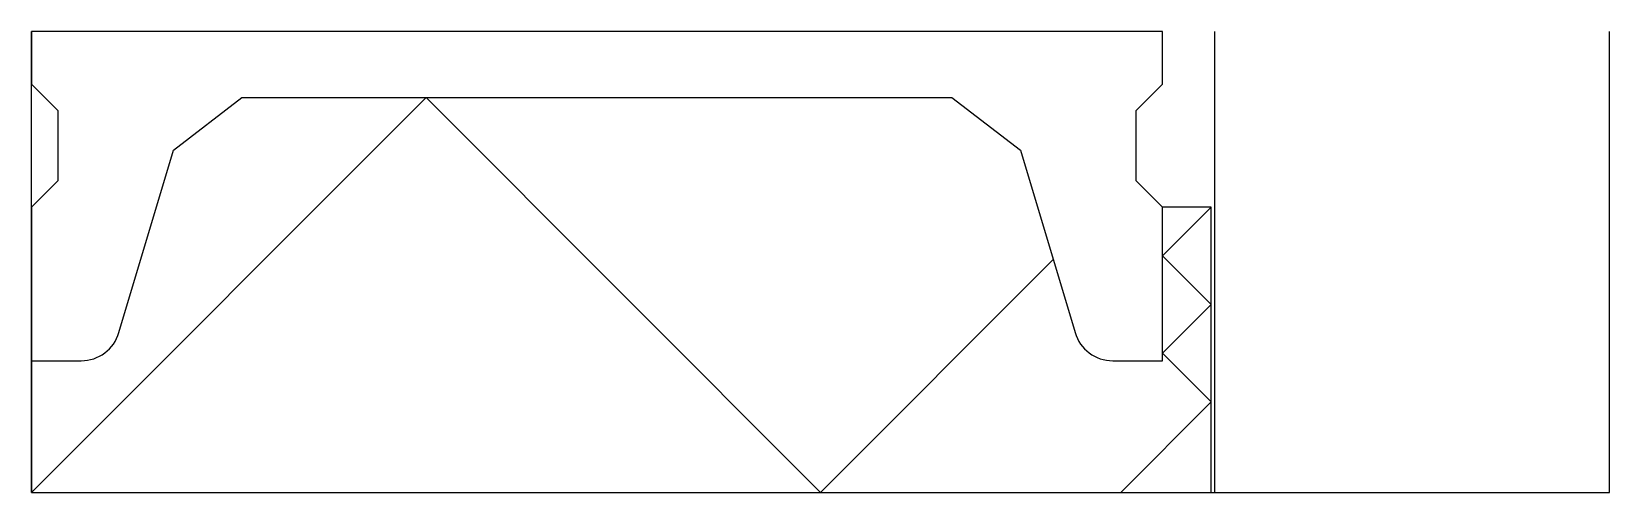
# Model space of a CAD drawing. Extents: x 0 to 1200, y 0 to 350.
import ezdxf

# ---------------------------------------------------------------- set-up
doc = ezdxf.new("R2010")
doc.units = 0
doc.layers.get('0').update_dxf_attribs({"linetype": 'CONTINUOUS'})

msp = doc.modelspace()

# ---------------------------------------------------------------- linework, layer by layer
at = {"linetype": 'CONTINUOUS'}
for p, q in [((0, 0), (0, 350)), ((860, 350), (0, 350)), ((0, 350), (0, 310)), ((860, 350), (0, 350)), ((0, 350), (0, 310)), ((860, 310), (860, 350)), ((860, 310), (860, 350)), ((900, 0), (900, 350)), ((1200, 0), (1200, 350)), ((0, 310), (20, 290)), ((0, 310), (20, 290)), ((0, 0), (300, 300)), ((108, 260), (160, 300)), ((160, 300), (700, 300)), ((300, 300), (600, 0)), ((700, 300), (752, 260)), ((840, 290), (860, 310)), ((840, 290), (860, 310)), ((20, 290), (20, 236.7)), ((20, 290), (20, 236.7)), ((840, 236.7), (840, 290)), ((840, 236.7), (840, 290)), ((66.4, 121.4), (108, 260)), ((752, 260), (793.6, 121.4)), ((20, 236.7), (0, 216.7)), ((20, 236.7), (0, 216.7)), ((860, 216.7), (840, 236.7)), ((860, 216.7), (840, 236.7)), ((0, 216.7), (0, 100)), ((0, 216.7), (0, 100)), ((897, 216.7), (860, 216.7)), ((897, 216.7), (860, 179.7)), ((860, 100), (860, 216.7)), ((897, 0), (897, 216.7)), ((600, 0), (776.9, 176.9)), ((860, 179.7), (897, 142.7)), ((897, 142.7), (860, 105.7)), ((0, 100), (0, 0)), ((0, 100), (37.7, 100)), ((822.3, 100), (860, 100)), ((860, 105.7), (897, 68.7)), ((897, 68.7), (828.3, 0)), ((0, 0), (1200, 0)), ((0, 0), (897, 0))]:
    msp.add_line(p, q, dxfattribs=at)
for centre, start, end in [((37.7, 130), 270.0094, 343.3016), ((822.3, 130), 196.6984, 269.9906)]:
    msp.add_arc(centre, 30, start, end, dxfattribs=at)

doc.saveas('drawing.dxf')
